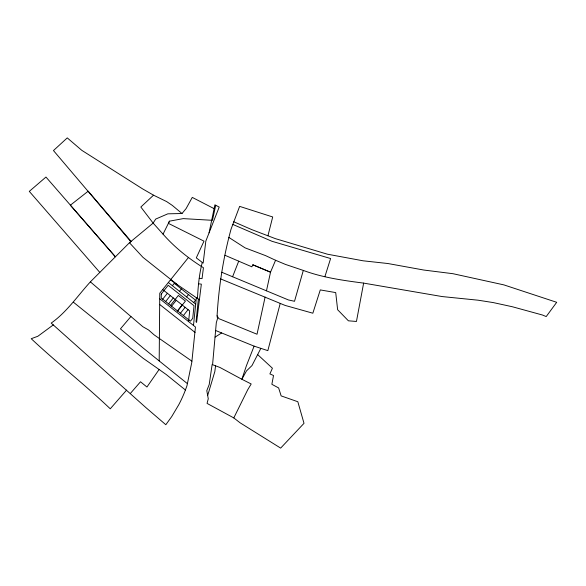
<?xml version="1.0" encoding="UTF-8"?>
<svg xmlns="http://www.w3.org/2000/svg" width="586" height="586" viewBox="0 0 586 586"><rect width="100%" height="100%" fill="white"/><g stroke="black" fill="none" stroke-linecap="round" stroke-linejoin="round"><path stroke-width="0.88" d="M159.187 360.925L159.766 293.205L188.472 257.474M159.722 298.757L195.453 327.025L191.769 362.551L186.956 385.808L184.634 392.063A133.396 133.396 0 0 1 178.796 404.684L171.683 416.639L165.823 424.725L145.958 407.651L51.202 323.091C66.833 312.082 77.645 295.784 90.376 281.859L129.447 242.729L153.136 223.09L140.845 207.026L153.539 195.182L166.629 201.577L172.291 205.393L182.004 213.516L186.099 208.594L192.274 197.401L214.095 208.645M197.445 298.457C198.119 286.356 199.174 274.175 202.287 262.418M212.572 364.69L216.315 322.637L217.494 318.718L217.084 315.788C218.783 286.547 223.325 257.496 231.023 229.229L239.645 206.375L272.695 216.966L267.934 235.792M198.361 299.087L196.046 321.904L196.596 322.337L201.35 284.151L198.486 283.785M188.589 321.589L189.696 310.932L162.703 289.579M193.49 325.472L196.376 297.725M233.733 221.75L251.658 229.573L275.398 238.649L327.486 254.214L363.144 260.807L387.859 263.517L423.788 270.036L452.985 273.706L503.865 284.884L556.7 302.303L546.203 316.572L542.475 315.019L512.325 306.742L493.229 302.581L478.154 300.208L442.166 296.567L363.635 283.111L356.449 321.465L348.392 320.806L337.631 309.723L335.712 292.59L320.278 289.916L312.843 313.21L285.118 305.416L220.512 278.855M215.56 365.818L214.835 371.553L207.671 395.506L208.272 398.773L207.056 403.402L233.792 417.913L240.128 422.828L280.65 448.107L304.009 423.326L297.827 401.732L281.141 395.894L278.628 387.932L271.86 384.306L273.53 375.516L269.897 373.905L272.424 368.228L257.65 354.589M209.085 232.825L214.886 204.858L219.201 207.078L205.833 241.088L203.166 263.085L196.295 257.884L203.994 241.146L168.38 223.361L169.464 221.171L183.264 218.615L212.469 220.321L215.707 205.283M265.114 297.058L257.027 334.24L218.834 318.63L217.084 315.788M266.469 290.824L270.527 272.175L275.574 260.265L265.583 255.628L245.08 247.863L228.899 237.447M280.233 303.372L267.839 350.64L254.112 346.136L215.655 330.519M275.574 260.265L285.485 264.433L303.314 270.424L294.516 301.285L288.429 299.951L221.786 272.256M324.886 276.673L330.607 258.536L271.904 241.264L232.73 224.387M254.112 346.136L246.435 365.671L241.886 379.274L251.189 383.984L247.68 389.829L233.792 417.913M238.707 261.173L232.591 276.746M252.852 264.799L270.527 272.182L252.852 264.799L251.855 266.813L224.973 255.284M199.277 278.291L202.045 278.643L203.437 267.721L202.668 267.231C188.04 258.082 174.445 247.138 163.04 234.158L169.464 221.171M260.704 348.655L251.995 365.561L246.45 370.953L241.886 379.274L219.955 367.466L212.132 364.529L209.217 384.504L206.799 390.657L207.671 395.506M73.506 302.281L142.984 358.178L159.114 369.48L146.94 387.016L140.508 381.772L130.363 393.455M172.394 285.704L174.262 283.338L195.556 300.186L193.688 302.552M162.696 299.19L167.369 293.271M165.648 301.526L170.328 295.615M168.607 303.87L173.288 297.952M179.492 291.323L181.36 288.957M170.504 305.365L178.334 295.469L185.432 301.079L177.602 310.983M171.566 306.207L176.247 300.288M186.59 296.934L188.458 294.568M177.477 310.888L182.158 304.969M180.437 313.224L185.117 307.306M183.396 315.561L188.077 309.65M90.376 281.859L130.92 316.521L120.43 328.871L142.955 347.857L187.41 383.647M126.598 390.1L110.263 408.801C84.728 384.526 56.923 362.807 31.226 338.708L37.863 336.254L53.355 324.864M215.099 337.104L221.64 332.943M182.004 213.516L167.845 213.824L155.693 219.076L153.136 223.09L163.04 234.158M363.635 283.111C343.206 280.445 322.769 277.632 303.314 270.424M153.539 195.182L142.537 188.846L81.828 150.36L67.265 137.893L53.465 150.565L130.788 241.615M170.504 279.954L199.357 299.776M191.856 361.123L154.147 334.877L148.507 329.933L142.896 326.739L130.92 316.521M159.114 369.48L166.314 374.593L185.432 390.02M168.402 282.555L195.709 304.149M159.67 304.456L195.087 332.46M177.148 284.518L142.94 257.313L129.447 242.729L131.088 241.366L88.193 191.19L70.335 205.225L115.391 256.8L45.957 177.053L29.3 191.38L99.803 272.417M161.267 294.033L161.231 298.032L190.465 321.157L192.721 318.308L194.025 305.738L168.182 285.294L161.267 294.033"/></g></svg>
